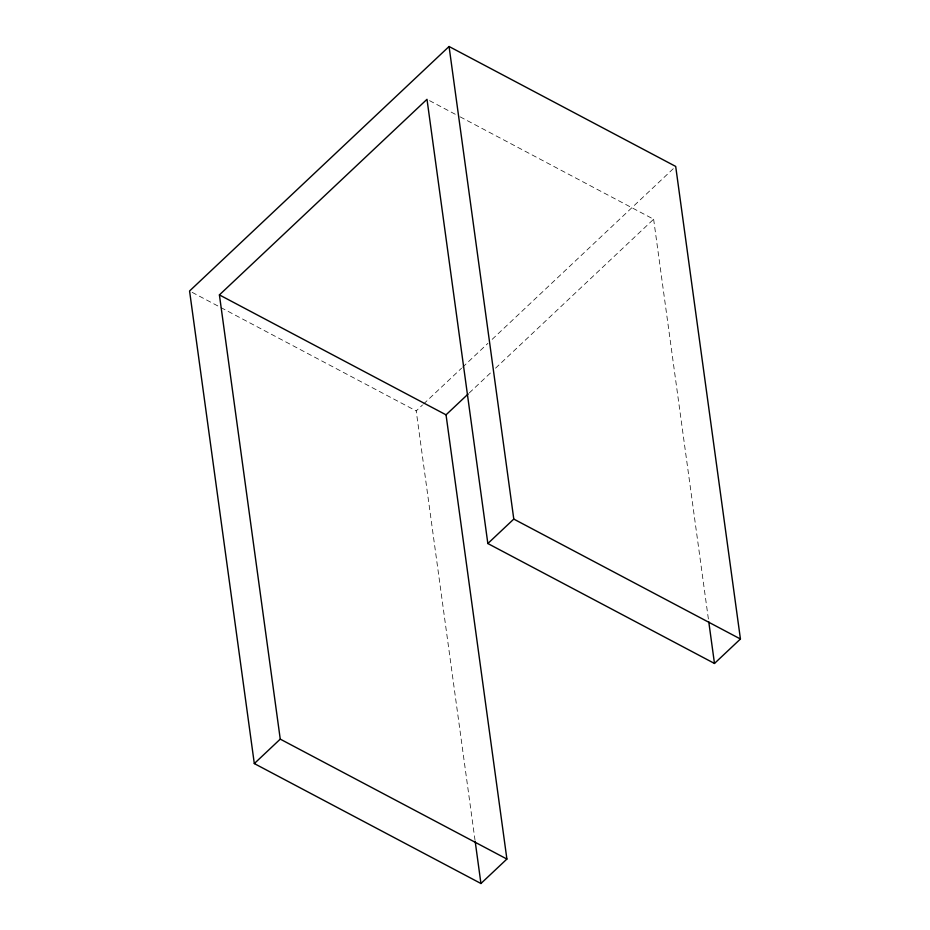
<?xml version="1.0" encoding="UTF-8"?>
<svg xmlns="http://www.w3.org/2000/svg" width="930" height="930" viewBox="0 0 930 930"><rect width="100%" height="100%" fill="white"/><g stroke="black" fill="none" stroke-linecap="round" stroke-linejoin="round"><path stroke-width="0.7" stroke-dasharray="4.65 3.49" d="M475.044 840.406L416.21 410.921L422.534 404.957M423.592 403.957L461.559 368.187M462.617 367.187L487.936 343.333M492.156 339.357L674.634 167.423M469.22 392.983L491.354 372.128M495.562 368.164L653.627 219.224L460.28 116.924M429.555 100.661L459.002 116.238M192.138 292.346L416.21 410.921M653.627 219.224L708.567 620.322"/><path stroke-width="1.4" d="M449.062 46.5L189.569 290.997L254.309 763.577L480.938 883.5L506.897 859.053L446.04 414.827L219.41 294.903L426.998 99.301L487.843 543.527L714.473 663.45L740.431 639.003L675.692 166.424L449.062 46.5L513.79 519.08L740.431 639.003M446.04 414.827L468.174 393.971M254.309 763.577L280.256 739.129L219.41 294.903M487.843 543.527L513.79 519.08M280.256 739.129L506.897 859.053M708.765 621.763L714.473 663.45M475.242 841.848L480.938 883.5"/></g></svg>
